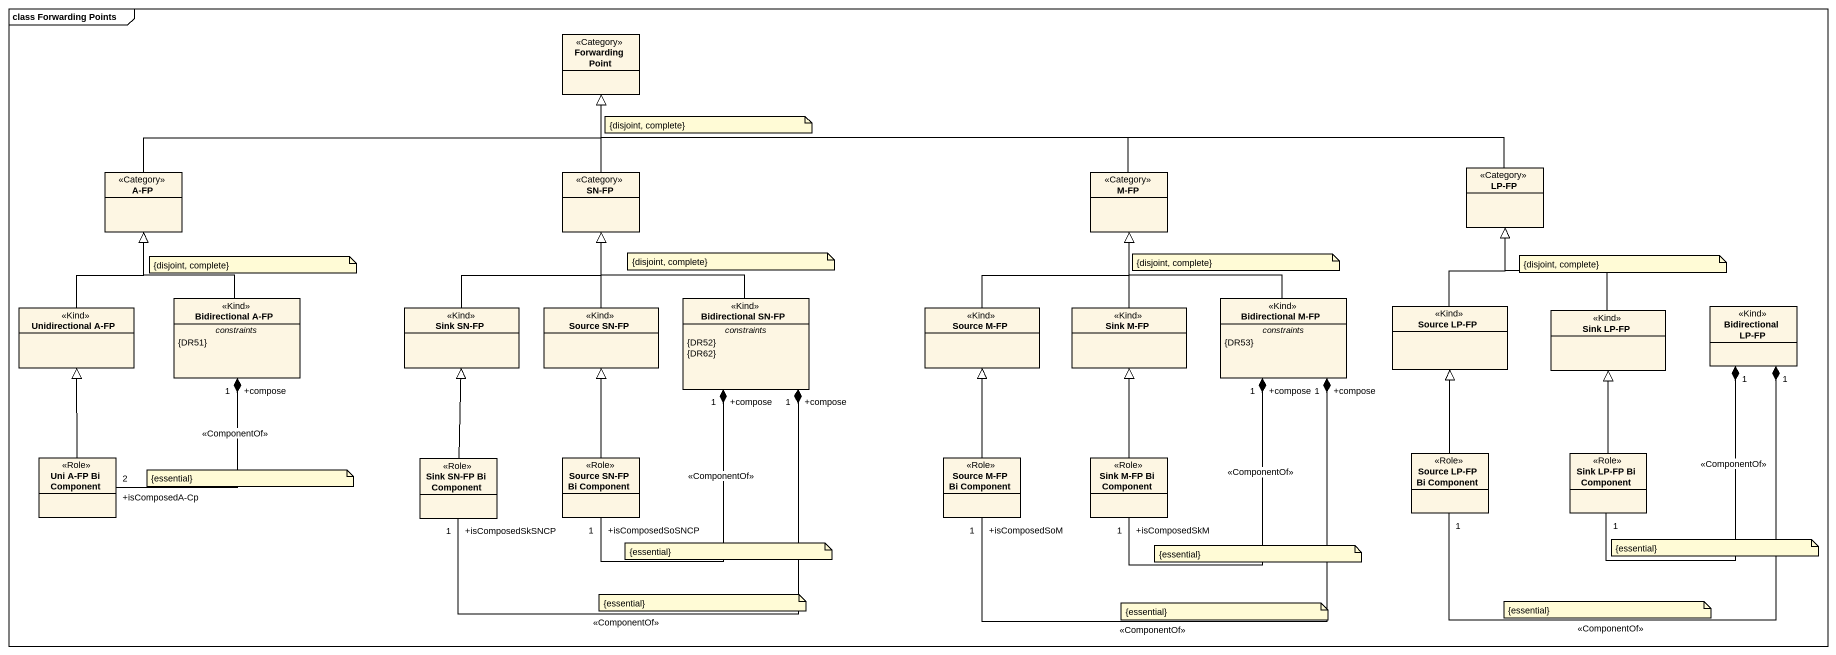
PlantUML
@startuml
mainframe class Forwarding Points
hide circle
hide empty members
class "Forwarding Point" as Forwarding_Point <<Category>>
class "A-FP" as A_FP <<Category>>
class "SN-FP" as SN_FP <<Category>>
class "M-FP" as M_FP <<Category>>
class "LP-FP" as LP_FP <<Category>>
class "Unidirectional A-FP" as Unidirectional_A_FP <<Kind>>
class "Bidirectional A-FP" as Bidirectional_A_FP <<Kind>> {
  -- constraints --
  {DR51}
}
class "Sink SN-FP" as Sink_SN_FP <<Kind>>
class "Source SN-FP" as Source_SN_FP <<Kind>>
class "Bidirectional SN-FP" as Bidirectional_SN_FP <<Kind>> {
  -- constraints --
  {DR52}
  {DR62}
}
class "Source M-FP" as Source_M_FP <<Kind>>
class "Sink M-FP" as Sink_M_FP <<Kind>>
class "Bidirectional M-FP" as Bidirectional_M_FP <<Kind>> {
  -- constraints --
  {DR53}
}
class "Source LP-FP" as Source_LP_FP <<Kind>>
class "Sink LP-FP" as Sink_LP_FP <<Kind>>
class "Bidirectional LP-FP" as Bidirectional_LP_FP <<Kind>>
class "Uni A-FP Bi Component" as Uni_A_FP_Bi_Component <<Role>>
class "Sink SN-FP Bi Component" as Sink_SN_FP_Bi_Component <<Role>>
class "Source SN-FP Bi Component" as Source_SN_FP_Bi_Component <<Role>>
class "Source M-FP Bi Component" as Source_M_FP_Bi_Component <<Role>>
class "Sink M-FP Bi Component" as Sink_M_FP_Bi_Component <<Role>>
class "Source LP-FP Bi Component" as Source_LP_FP_Bi_Component <<Role>>
class "Sink LP-FP Bi Component" as Sink_LP_FP_Bi_Component <<Role>>
A_FP -right-|> Forwarding_Point
SN_FP -up-|> Forwarding_Point
M_FP -left-|> Forwarding_Point
LP_FP -left-|> Forwarding_Point
Unidirectional_A_FP -up-|> A_FP
Bidirectional_A_FP -up-|> A_FP
Bidirectional_A_FP "+compose\n1" *-- "+isComposedA-Cp\n2" Uni_A_FP_Bi_Component : <<ComponentOf>>
Sink_SN_FP -up-|> SN_FP
Source_SN_FP -up-|> SN_FP
Bidirectional_SN_FP -up-|> SN_FP
Bidirectional_SN_FP "+compose\n1" *-left- "+isComposedSkSNCP\n1" Sink_SN_FP_Bi_Component : <<ComponentOf>>
Bidirectional_SN_FP "+compose\n1" *-- "+isComposedSoSNCP\n1" Source_SN_FP_Bi_Component : <<ComponentOf>>
Source_M_FP -up-|> M_FP
Sink_M_FP -up-|> M_FP
Bidirectional_M_FP -up-|> M_FP
Bidirectional_M_FP "+compose\n1" *-left- "+isComposedSoM\n1" Source_M_FP_Bi_Component : <<ComponentOf>>
Bidirectional_M_FP "+compose\n1" *-- "+isComposedSkM\n1" Sink_M_FP_Bi_Component : <<ComponentOf>>
Source_LP_FP -up-|> LP_FP
Sink_LP_FP -up-|> LP_FP
Bidirectional_LP_FP "1" *-left- "1" Source_LP_FP_Bi_Component : <<ComponentOf>>
Bidirectional_LP_FP "1" *-- "1" Sink_LP_FP_Bi_Component : <<ComponentOf>>
Uni_A_FP_Bi_Component -up-|> Unidirectional_A_FP
Sink_SN_FP_Bi_Component -up-|> Sink_SN_FP
Source_SN_FP_Bi_Component -up-|> Source_SN_FP
Source_M_FP_Bi_Component -up-|> Source_M_FP
Sink_M_FP_Bi_Component -up-|> Sink_M_FP
Source_LP_FP_Bi_Component -up-|> Source_LP_FP
Sink_LP_FP_Bi_Component -up-|> Sink_LP_FP
note as N1
  {disjoint, complete}
end note
note as N2
  {disjoint, complete}
end note
note as N3
  {disjoint, complete}
end note
note as N4
  {disjoint, complete}
end note
note as N5
  {disjoint, complete}
end note
note as N6
  {essential}
end note
note as N7
  {essential}
end note
note as N8
  {essential}
end note
note as N9
  {essential}
end note
note as N10
  {essential}
end note
note as N11
  {essential}
end note
note as N12
  {essential}
end note
@enduml
